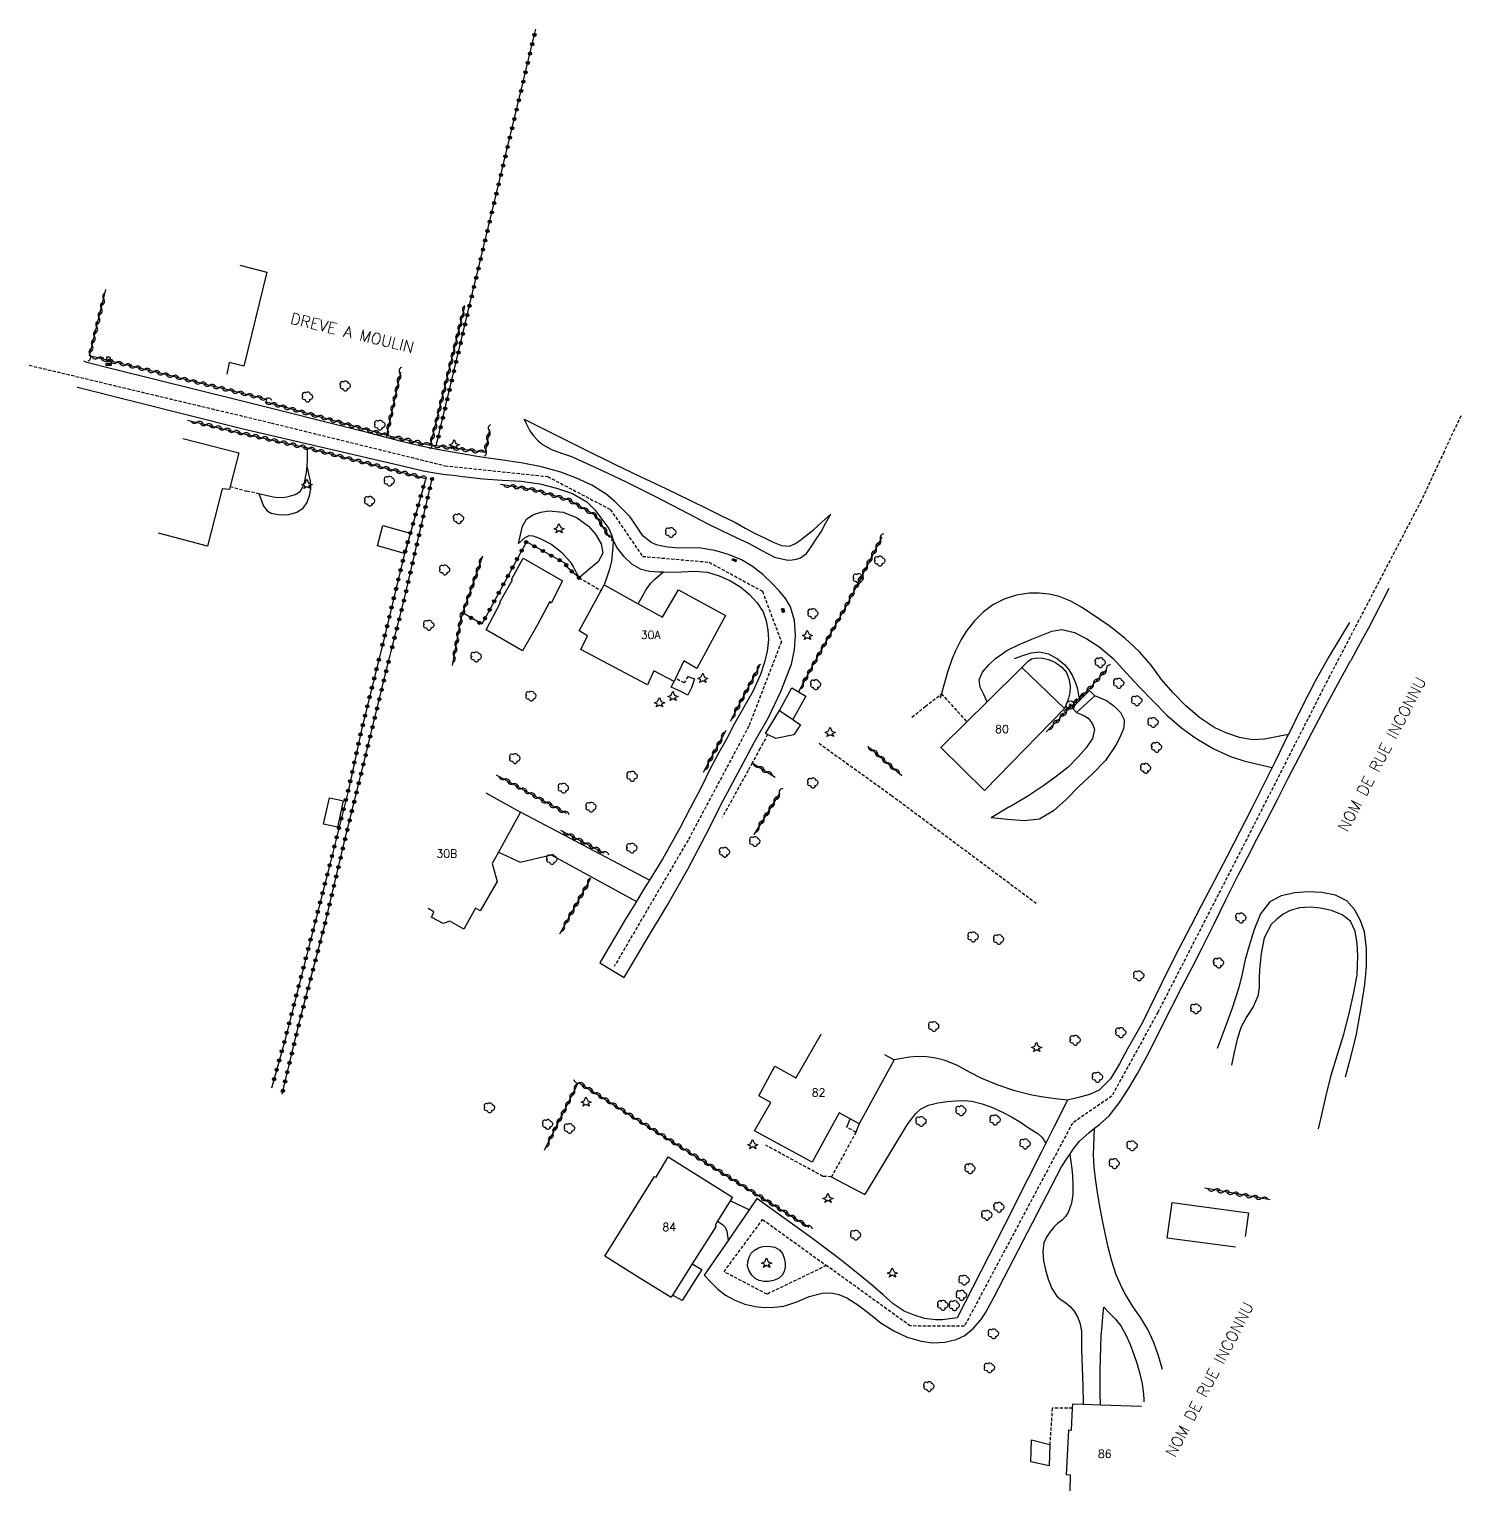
# Model space of a CAD drawing. Header units: millimetres. Extents: x 81006 to 82001, y 143028 to 144000.
# Drawn here: x 81493.3 to 81717, y 143201.7 to 143429.9 of the extents above; entities that cross this region are included whole.
import ezdxf
from ezdxf.enums import TextEntityAlignment as Align

# ---------------------------------------------------------------- set-up
doc = ezdxf.new("R2010")
doc.units = ezdxf.units.MM
doc.linetypes.add('DASHED', pattern=[0.75, 0.5, -0.25])
doc.layers.get('0').update_dxf_attribs({"linetype": 'CONTINUOUS'})
for name, color, linetype in [('W0001', 6, 'DASHED'), ('W0008', 7, 'CONTINUOUS'), ('W0015', 2, 'CONTINUOUS'), ('W0017', 7, 'CONTINUOUS'), ('W0101', 7, 'CONTINUOUS'), ('W0104', 1, 'CONTINUOUS'), ('W0105', 7, 'CONTINUOUS'), ('W0112', 1, 'DASHED'), ('W0211', 2, 'CONTINUOUS'), ('W0214', 2, 'CONTINUOUS'), ('W0300', 7, 'CONTINUOUS'), ('W0303', 7, 'CONTINUOUS'), ('W0310', 3, 'CONTINUOUS'), ('W0323', 7, 'CONTINUOUS'), ('W0401', 7, 'CONTINUOUS'), ('W0438', 7, 'CONTINUOUS'), ('W0473', 7, 'CONTINUOUS'), ('W0515', 5, 'CONTINUOUS'), ('W0989', 7, 'CONTINUOUS'), ('W0991', 7, 'CONTINUOUS')]:
    doc.layers.add(name, color=color, linetype=linetype)
doc.styles.get("Standard").update_dxf_attribs({"font": 'romans.shx', "width": 0.85})

# ---------------------------------------------------------------- blocks, each defined once
blk = doc.blocks.new('T300')
for p, q in [((-0.8, 0.51), (-0.86, 0.34)), ((-0.86, 0.34), (-0.86, 0.17)), ((-0.86, 0.17), (-0.74, 0.06)), ((-0.69, 0.63), (-0.8, 0.51)), ((-0.8, -0.06), (-0.74, 0.06)), ((-0.74, 0.06), (-0.69, 0.11)), ((-0.57, 0.69), (-0.69, 0.63)), ((-0.46, 0.69), (-0.57, 0.69)), ((-0.29, 0.63), (-0.46, 0.69)), ((-0.29, 0.63), (-0.17, 0.74)), ((-0.23, 0.57), (-0.29, 0.63)), ((-0.17, 0.74), (-0.06, 0.8)), ((-0.06, 0.8), (0.06, 0.8)), ((0.06, 0.8), (0.23, 0.74)), ((0.23, 0.74), (0.34, 0.63)), ((0.34, 0.63), (0.4, 0.51)), ((0.46, 0.46), (0.34, 0.46)), ((0.4, 0.51), (0.4, 0.46)), ((0.57, 0.4), (0.46, 0.46)), ((0.57, 0.4), (0.69, 0.29)), ((0.69, 0.29), (0.74, 0.17)), ((0.74, 0.06), (0.69, -0.17)), ((0.74, 0.17), (0.74, 0.06)), ((-0.8, -0.17), (-0.8, -0.06)), ((-0.8, -0.23), (-0.8, -0.17)), ((-0.74, -0.34), (-0.8, -0.23)), ((-0.69, -0.4), (-0.74, -0.34)), ((-0.51, -0.46), (-0.69, -0.4)), ((-0.4, -0.46), (-0.51, -0.46)), ((-0.4, -0.46), (-0.34, -0.46)), ((-0.34, -0.46), (-0.34, -0.4)), ((-0.34, -0.51), (-0.34, -0.46)), ((-0.29, -0.63), (-0.34, -0.51)), ((-0.17, -0.74), (-0.29, -0.63)), ((-0.06, -0.8), (-0.17, -0.74)), ((0.06, -0.8), (-0.06, -0.8)), ((0.17, -0.74), (0.06, -0.8)), ((0.23, -0.69), (0.17, -0.74)), ((0.29, -0.46), (0.23, -0.46)), ((0.29, -0.63), (0.23, -0.69)), ((0.46, -0.4), (0.29, -0.46)), ((0.34, -0.51), (0.29, -0.63)), ((0.34, -0.51), (0.34, -0.46)), ((0.57, -0.34), (0.46, -0.4)), ((0.63, -0.29), (0.57, -0.34)), ((0.69, -0.17), (0.63, -0.29))]:
    blk.add_line(p, q)
blk = doc.blocks.new('T303')
for p, q in [((-0.77, 0), (-0.28, 0.21)), ((-0.28, -0.21), (-0.77, 0)), ((-0.28, 0.21), (0, 0.83)), ((0, 0.83), (0.28, 0.21)), ((0.28, 0.21), (0.83, 0)), ((0.83, 0), (0.28, -0.21)), ((-0.49, -0.63), (-0.28, -0.21)), ((0, -0.35), (-0.49, -0.63)), ((0.56, -0.63), (0, -0.35)), ((0.28, -0.21), (0.56, -0.63))]:
    blk.add_line(p, q)
blk = doc.blocks.new('T438')
for p, q in [((-0.4, 0.2), (0.4, 0.2)), ((-0.4, -0.2), (-0.4, 0.2)), ((0.15, 1.1), (-0.3, 1.1)), ((-0.3, 1.1), (-0.3, 0.5)), ((-0.3, 0.5), (0.15, 0.5)), ((0.3, 0.65), (0.3, 0.95)), ((0.4, 0.2), (0.4, -0.2))]:
    blk.add_line(p, q)
at = {"flags": 128}
for points in [[(-0.4, -0.2), (0.4, 0.2)], [(0.4, -0.2), (-0.4, -0.2)]]:
    blk.add_lwpolyline(points, dxfattribs=at)
for centre, major_axis, start_param, end_param in [((0.15, 0.95), (0.106, -0.106), 0.785398, 2.356194), ((0.15, 0.65), (0.106, 0.106), 3.926991, 5.497787)]:
    blk.add_ellipse(centre, major_axis=major_axis, ratio=1, start_param=start_param, end_param=end_param)
blk = doc.blocks.new('T401')
for p, q in [((-0.3, 0.3), (0, 0.3)), ((-0.3, -0.25), (-0.3, 0.3)), ((-0.3, 0.15), (0, 0.15)), ((-0.3, 0), (0, 0)), ((0, 0.3), (0, -0.25)), ((-0.3, -0.15), (0, -0.15)), ((-0.3, -0.25), (-0.3, -0.3)), ((-0.3, -0.3), (0, -0.3)), ((0, -0.3), (0, -0.25))]:
    blk.add_line(p, q)
blk = doc.blocks.new('t310o')
at = {"color": 0, "linetype": 'Continuous'}
for centre, start, end in [((-0.5, 0.38), 216.8699, 323.1304), ((0.5, -0.37), 36.8699, 143.1303)]:
    blk.add_arc(centre, 0.625, start, end, dxfattribs=at)
blk = doc.blocks.new('t323o')
at = {"color": 0, "linetype": 'Continuous'}
for radius in [0.25, 0.15]:
    blk.add_circle((0, 0), radius, dxfattribs=at)
blk = doc.blocks.new('T473')
for p, q in [((-0.166667, 0.166667), (0.166667, -0.166667)), ((-0.166667, -0.166667), (0.166667, 0.166667)), ((0.500001, 0.500001), (1.000002, 1.000002)), ((-1.000002, -1.000002), (-0.500001, -0.500001))]:
    blk.add_line(p, q)
blk.add_ellipse((0, 0), major_axis=(0.471405, 0.471405), ratio=1, start_param=5.4977871438, end_param=11.780972451)

msp = doc.modelspace()

# ---------------------------------------------------------------- linework, layer by layer
at = {"layer": 'W0001'}
for points in [[(81493.33, 143377.47), (81531.13, 143368.46), (81558.28, 143361.78), (81574.32, 143360.08), (81584.11, 143354.95), (81589.15, 143347.62), (81599.55, 143346.71), (81607.89, 143342.17), (81610.84, 143334.27), (81605.76, 143321.09), (81596.26, 143303.29), (81584.7, 143283.54)], [(81716.99, 143369.55), (81714.38, 143363.95), (81710.8, 143356.3), (81696.5, 143328.91), (81683.55, 143303.46), (81669.67, 143276.42), (81662.46, 143263.31), (81656.33, 143259.11), (81639.45, 143227.4), (81630.98, 143227.42), (81617.89, 143236.86)]]:
    msp.add_lwpolyline(points, dxfattribs=at)
msp.add_lwpolyline([(81617.89, 143236.86), (81608.6, 143232.39), (81601.89, 143235.89), (81607.92, 143244.05)], close=True, dxfattribs=at)
at = {"layer": 'W0008'}
for points in [[(81546.35, 143366.9), (81526.21, 143371.95), (81506.43, 143376.86), (81502.32, 143377.92), (81501.88, 143378.12)], [(81500.84, 143374.06), (81500.85, 143374.05), (81500.88, 143374.05), (81526.74, 143367.54), (81551.85, 143361.68)], [(81587.18, 143353.82), (81585.97, 143355.03), (81584.75, 143356.25), (81583.45, 143357.35), (81581.25, 143358.72), (81578.86, 143359.82), (81576.41, 143360.75), (81573.35, 143361.61), (81570.19, 143362.21), (81569.06, 143362.38), (81567.04, 143362.68), (81565.02, 143362.97), (81563.01, 143363.29), (81560.03, 143363.79), (81557.05, 143364.33), (81554.1, 143364.94), (81551.51, 143365.56), (81548.93, 143366.23), (81546.35, 143366.9)], [(81551.85, 143361.68), (81553.36, 143361.34), (81554.88, 143361), (81556.4, 143360.7), (81557.95, 143360.47), (81559.51, 143360.28), (81561.06, 143360.09)], [(81561.06, 143360.09), (81561.52, 143360.03), (81564.23, 143359.73), (81567.22, 143359.53), (81570.21, 143359.37), (81573.13, 143358.92), (81575.7, 143358.28), (81578.22, 143357.42), (81580.44, 143356.14), (81581.7, 143354.89), (81582.8, 143353.44), (81583.91, 143351.99)], [(81582.47, 143284.16), (81586.27, 143281.85), (81589.62, 143287.46), (81592.98, 143293.07), (81596.22, 143298.75), (81599.01, 143304.03), (81601.69, 143309.36), (81604.44, 143314.53), (81606.62, 143318.57), (81608.84, 143322.46), (81610.75, 143326.49), (81611.62, 143328.63), (81612.41, 143330.8), (81612.88, 143333.01), (81613.03, 143335.3), (81612.87, 143337.62), (81612.25, 143339.75), (81611.48, 143341.04), (81610.49, 143342.24), (81609.42, 143343.37), (81607.95, 143344.76), (81606.34, 143346.03), (81604.63, 143347.07), (81602.6, 143347.92), (81600.45, 143348.52), (81598.26, 143348.9), (81596.55, 143348.97), (81594.83, 143348.92), (81593.12, 143349.04), (81592.22, 143349.21), (81591.32, 143349.43), (81590.5, 143349.76), (81589.22, 143350.85), (81588.2, 143352.33), (81587.18, 143353.82)], [(81583.91, 143351.99), (81584.29, 143350.96), (81584.57, 143350.15), (81584.66, 143349.92), (81585.14, 143348.96), (81586.17, 143347.63), (81587.45, 143346.47), (81588.88, 143345.64), (81590.24, 143345.31), (81591.71, 143345.22), (81592.41, 143345.2), (81593.18, 143345.17), (81595.24, 143345.2), (81597.31, 143345.31), (81599.31, 143345.14), (81601.13, 143344.59), (81602.89, 143343.8), (81604.5, 143342.8), (81605.85, 143341.68), (81607.07, 143340.38), (81607.99, 143338.93), (81608.47, 143337.56), (81608.74, 143336.08), (81608.83, 143334.61), (81608.65, 143332.77), (81608.18, 143330.94), (81607.59, 143329.15), (81606.4, 143326.5), (81604.92, 143323.96), (81603.45, 143321.42), (81602.28, 143319.08), (81601.04, 143316.87), (81599.79, 143314.52), (81598.24, 143311.42), (81596.62, 143308.29), (81594.98, 143305.17), (81592.25, 143300.35), (81590.23, 143297.04), (81589.33, 143295.57), (81588.2, 143293.72), (81586.41, 143290.78), (81585.1, 143288.58), (81583.78, 143286.37), (81582.47, 143284.16)], [(81654.61, 143252.29), (81655.52, 143253.65), (81655.9, 143254.22), (81656.43, 143255.01), (81657.43, 143256.29), (81658.92, 143257.65), (81659.76, 143258.29), (81660.55, 143258.89), (81662.06, 143260.23), (81663.69, 143262.31), (81665.12, 143264.56), (81666.48, 143266.86), (81668.37, 143270.27), (81670.1, 143273.77), (81671.84, 143277.27), (81673.42, 143280.33), (81675.01, 143283.4), (81676.58, 143286.46), (81678.46, 143290.21), (81680.31, 143293.96), (81682.18, 143297.7), (81683.66, 143300.57), (81685.15, 143303.44), (81686.64, 143306.3), (81688.34, 143309.63), (81690.04, 143312.96), (81691.76, 143316.28), (81693.78, 143320.15), (81695.82, 143324), (81697.88, 143327.85), (81699.79, 143331.31), (81699.85, 143331.43), (81701.71, 143334.77), (81702.67, 143336.57), (81703.57, 143338.26), (81705.82, 143342.67), (81705.82, 143342.67)], [(81699.6, 143337.28), (81699.6, 143337.28), (81696.42, 143332.04), (81694.26, 143328.13), (81692.12, 143323.98), (81690.07, 143319.82), (81690.05, 143319.79), (81687.97, 143315.6), (81687.5, 143314.66), (81686.15, 143311.95), (81684.33, 143308.29), (81682.49, 143304.64), (81680.5, 143300.81), (81678.49, 143296.99), (81676.49, 143293.16), (81674.75, 143289.8), (81673.02, 143286.42), (81671.29, 143283.05), (81669.24, 143278.89), (81667.2, 143274.73), (81664.94, 143270.7), (81663.65, 143268.34), (81662.28, 143266.02), (81660.52, 143264.25), (81658.98, 143263.56), (81657.25, 143263.13), (81655.53, 143262.69)], [(81655.53, 143262.69), (81653.47, 143258.59), (81652.16, 143255.99), (81651.41, 143254.5), (81649.35, 143250.4), (81645.68, 143243.17), (81642, 143235.95), (81638.33, 143228.72)], [(81598.76, 143235.35), (81599.84, 143234.26), (81600.92, 143233.17), (81602.1, 143232.24), (81603.56, 143231.44), (81605.13, 143230.83), (81606.74, 143230.44), (81608.22, 143230.31), (81609.73, 143230.36), (81611.22, 143230.53), (81613.25, 143231.2), (81615.2, 143232), (81617.24, 143232.57), (81618.57, 143232.6), (81619.81, 143232.35), (81621.07, 143231.81), (81622.93, 143230.61), (81624.76, 143229.23), (81626.46, 143227.87), (81628.4, 143226.64), (81630.51, 143225.65), (81632.69, 143225.03), (81634.5, 143224.77), (81636.37, 143224.88), (81638.16, 143225.29), (81639.53, 143225.95), (81640.84, 143227.08), (81641.99, 143228.36), (81642.76, 143229.5), (81643.43, 143230.73), (81644.1, 143231.96), (81654.61, 143252.29)], [(81607.03, 143247.31), (81605.82, 143245.55), (81602.53, 143240.79), (81598.76, 143235.35)], [(81638.33, 143228.72), (81637.18, 143228.56), (81636.04, 143228.4), (81634.9, 143228.36), (81633.23, 143228.6), (81631.59, 143229.09), (81630.04, 143229.76), (81628.32, 143230.89), (81626.74, 143232.29), (81625.16, 143233.69), (81623.35, 143235.15), (81621.55, 143236.62), (81619.73, 143238.07), (81615.54, 143241.21), (81611.29, 143244.26), (81607.03, 143247.31)]]:
    msp.add_lwpolyline(points, dxfattribs=at)
at = {"layer": 'W0015'}
msp.add_lwpolyline([(81608.82, 143234.35), (81608.1, 143234.37), (81607.37, 143234.53), (81606.75, 143234.83), (81606.21, 143235.36), (81605.79, 143236.05), (81605.57, 143236.77), (81605.6, 143237.46), (81605.8, 143238.19), (81606.15, 143238.8), (81606.65, 143239.26), (81607.27, 143239.61), (81607.93, 143239.83), (81608.85, 143239.89), (81609.8, 143239.72), (81610.56, 143239.31), (81611, 143238.74), (81611.3, 143238.01), (81611.44, 143237.27), (81611.42, 143236.6), (81611.27, 143235.92), (81610.99, 143235.35), (81610.4, 143234.85), (81609.62, 143234.51)], close=True, dxfattribs=at)
at = {"layer": 'W0017'}
for points in [[(81529.22, 143357.42), (81530.5, 143357.14), (81531.78, 143356.86), (81533.04, 143356.83), (81533.97, 143357), (81534.9, 143357.29), (81535.64, 143357.77), (81536.09, 143358.48), (81536.38, 143359.36), (81536.57, 143360.27), (81536.66, 143360.74), (81536.72, 143361.23), (81536.77, 143361.71), (81536.81, 143362.65), (81536.8, 143363.6), (81536.79, 143364.55)], [(81584.57, 143350.15), (81584.5, 143349.06), (81584.42, 143347.96), (81584.28, 143346.88), (81583.98, 143345.62), (81583.58, 143344.39), (81583.18, 143343.15)], [(81588.49, 143340.22), (81589.11, 143341.32), (81589.72, 143342.42), (81590.45, 143343.43), (81591.07, 143344.05), (81591.74, 143344.62), (81592.41, 143345.2)], [(81675.06, 143323.4), (81674.06, 143324.28), (81672.04, 143326.3), (81670.26, 143328.4), (81668.6, 143330.62), (81666.81, 143332.71), (81664.52, 143334.83), (81662.05, 143336.78), (81659.47, 143338.54), (81657.79, 143339.62), (81656.05, 143340.62), (81654.24, 143341.35), (81652.7, 143341.7), (81651.11, 143341.89), (81649.55, 143341.88), (81647.59, 143341.56), (81645.67, 143340.93), (81643.9, 143340.04), (81642.39, 143338.92), (81641.03, 143337.54), (81639.83, 143336.05), (81638.93, 143334.62), (81638.16, 143333.09), (81638.07, 143332.89), (81637.48, 143331.53), (81636.78, 143329.55), (81636.22, 143327.51), (81635.85, 143326.15), (81635.66, 143325.48)], [(81642.99, 143324.92), (81642.46, 143326.07), (81641.93, 143327.21), (81641.75, 143328.31), (81642.26, 143329.54), (81643.26, 143330.7), (81644.37, 143331.74), (81644.61, 143331.9), (81646.07, 143332.94), (81648.01, 143333.87), (81650, 143334.67), (81651.53, 143335.33), (81653.1, 143335.92), (81654.65, 143336.17), (81656.63, 143335.73), (81658.58, 143334.72), (81660.42, 143333.55), (81662.69, 143331.65), (81664.73, 143329.41), (81666.78, 143327.17), (81668.91, 143324.98), (81671.05, 143322.8), (81673.34, 143320.82), (81675.08, 143319.6)], [(81690.07, 143319.82), (81688.19, 143319.45), (81686.32, 143319.08), (81684.46, 143318.97), (81682.44, 143319.32), (81680.44, 143319.99), (81678.55, 143320.86), (81676.21, 143322.39), (81675.06, 143323.4)], [(81675.08, 143319.6), (81675.08, 143319.6), (81675.76, 143319.12), (81678.32, 143317.62), (81680.56, 143316.58), (81680.99, 143316.38), (81683.12, 143315.7), (81685.31, 143315.18), (81687.5, 143314.66)], [(81590.23, 143297.04), (81570.07, 143307.66)], [(81566.66, 143301.44), (81570.06, 143299.84), (81574.88, 143301.03), (81588.2, 143293.72)], [(81655.53, 143262.69), (81653.66, 143262.92), (81651.8, 143263.15), (81649.96, 143263.47), (81647.3, 143264.17), (81644.7, 143265.05), (81642.14, 143266.07), (81640.24, 143267.04), (81638.36, 143268.09), (81636.41, 143268.89), (81634.98, 143269.23), (81633.51, 143269.44), (81632.04, 143269.51), (81630.85, 143269.4), (81629.66, 143269.19), (81628.48, 143268.98)], [(81630.49, 143258.85), (81631.15, 143259.7), (81631.81, 143260.56), (81632.57, 143261.27), (81633.84, 143261.9), (81635.29, 143262.26), (81636.75, 143262.48), (81638.03, 143262.61), (81639.33, 143262.63), (81640.6, 143262.53), (81642.24, 143262.14), (81643.83, 143261.54), (81645.38, 143260.83), (81646.81, 143260.08), (81648.2, 143259.23), (81649.55, 143258.33), (81650.24, 143257.9), (81650.93, 143257.46), (81651.52, 143256.93), (81651.74, 143256.63), (81651.95, 143256.31), (81652.16, 143255.99)], [(81624.17, 143248.3), (81630.49, 143258.85)], [(81670.38, 143220.64), (81669.79, 143222.76), (81669.02, 143224.84), (81668.1, 143226.86), (81667.01, 143228.71), (81665.77, 143230.49), (81664.63, 143232.33), (81664.11, 143233.34), (81663.62, 143234.37), (81663.17, 143235.41), (81662.45, 143237.54), (81661.91, 143239.72), (81661.42, 143241.92), (81660.94, 143244.14), (81660.53, 143246.37), (81660.19, 143248.62), (81659.94, 143250.45), (81659.74, 143252.3), (81659.63, 143254.14), (81659.64, 143255.52), (81659.7, 143256.91), (81659.76, 143258.29)], [(81655.9, 143254.22), (81656.06, 143253.1), (81656.21, 143251.98), (81656.32, 143250.86), (81656.4, 143249.42), (81656.39, 143247.97), (81656.15, 143246.58), (81655.92, 143245.87), (81655.63, 143245.17), (81655.26, 143244.53), (81654.69, 143243.93), (81654.01, 143243.41), (81653.4, 143242.84), (81652.79, 143242.09), (81652.25, 143241.27), (81651.87, 143240.42), (81651.68, 143239.05), (81651.82, 143237.59), (81652.13, 143236.17), (81652.52, 143234.72), (81653.08, 143233.3), (81653.89, 143232.08), (81654.55, 143231.53), (81655.29, 143231.05), (81655.95, 143230.49), (81656.58, 143229.71), (81657.1, 143228.83), (81657.5, 143227.92), (81657.75, 143226.59), (81657.75, 143225.18), (81657.74, 143223.77), (81657.85, 143220.91), (81657.92, 143218.05), (81657.98, 143215.19)], [(81618.64, 143250.74), (81623.91, 143247.93), (81624.17, 143248.3)], [(81605.82, 143245.55), (81602.87, 143246.99)], [(81600.88, 143243.79), (81601.29, 143243.51), (81601.7, 143243.22), (81602.04, 143242.88), (81602.3, 143242.25), (81602.42, 143241.52), (81602.53, 143240.79)], [(81660.68, 143215.1), (81660.66, 143216.92), (81660.65, 143218.75), (81660.65, 143220.57), (81660.69, 143222.36), (81660.74, 143224.14), (81660.83, 143225.92), (81660.94, 143227.41), (81661.07, 143228.89), (81661.2, 143230.38), (81662.12, 143229.42), (81663.04, 143228.47), (81663.41, 143228.01), (81663.66, 143227.69), (81663.86, 143227.45), (81664.68, 143226.04), (81665.34, 143224.53), (81665.92, 143222.99), (81666.43, 143221.48), (81666.87, 143219.94), (81667.2, 143218.38), (81667.36, 143217.22), (81667.46, 143216.05), (81667.5, 143215.57)]]:
    msp.add_lwpolyline(points, dxfattribs=at)
at = {"layer": 'W0101'}
for points in [[(81526.22, 143393.12), (81530.45, 143391.98), (81526.86, 143377.33), (81524.57, 143377.89), (81524.2, 143376.06)], [(81517.33, 143366.04), (81526.07, 143363.81), (81524.73, 143358.55), (81524.6, 143358.08), (81523.48, 143358.19), (81521.17, 143349.19)], [(81521.17, 143349.19), (81513.53, 143351.25)], [(81564.69, 143310.7), (81570.07, 143307.66), (81566.66, 143301.44), (81565.65, 143299.64), (81566.45, 143296.86), (81563.76, 143292.26), (81563.06, 143292.65), (81561.24, 143289.39)], [(81561.24, 143289.39), (81559.04, 143290.63), (81558.01, 143290.26), (81556.22, 143291.22), (81556.17, 143291.24), (81556.57, 143292.11), (81555.64, 143292.63)], [(81615.66, 143253.03), (81606.65, 143257.92), (81609.21, 143262.35), (81607.34, 143263.35), (81609.83, 143267.98), (81613.11, 143266.17), (81613.13, 143266.12), (81617.06, 143273.01)], [(81626.96, 143269.81), (81628.48, 143268.98), (81622.98, 143258.98), (81621.59, 143259.76), (81619.85, 143260.72), (81615.66, 143253.03)], [(81655.94, 143201.69), (81656.02, 143204.12), (81655.41, 143204.17), (81655.75, 143211.18), (81656.17, 143211.13), (81656.33, 143214.58), (81656.36, 143215.24), (81657.98, 143215.19), (81660.68, 143215.1), (81667.12, 143214.89)]]:
    msp.add_lwpolyline(points, dxfattribs=at)
for points in [[(81589.93, 143327.55), (81579.51, 143333.09), (81580.58, 143335.22), (81579.25, 143336.01), (81582.7, 143342.27), (81583.18, 143343.15), (81588.49, 143340.22), (81592.29, 143338.13), (81594.76, 143342.37), (81602.12, 143338.36), (81597.62, 143330.11), (81595.62, 143331.31), (81594.31, 143328.55), (81594.07, 143328.05), (81590.93, 143329.72)], [(81642.56, 143311.04), (81635.75, 143317.76), (81639.82, 143321.79), (81642.99, 143324.92), (81648.39, 143330.26), (81655.08, 143323.85)], [(81593.65, 143231.89), (81588.49, 143235.07), (81583.25, 143238.3), (81591.02, 143250.75), (81591.26, 143250.64), (81593.15, 143253.86), (81603.22, 143247.56), (81602.87, 143246.99), (81600.88, 143243.79), (81600.48, 143243.14), (81600.65, 143243.02), (81596.93, 143237.11), (81593.86, 143232.23)]]:
    msp.add_lwpolyline(points, close=True, dxfattribs=at)
at = {"layer": 'W0104'}
for points in [[(81552.03, 143348.02), (81551.98, 143348.04), (81547.74, 143349.25), (81548.56, 143352.43), (81552.87, 143351.26), (81552.75, 143350.79), (81552.03, 143348.02)], [(81570.41, 143332.84), (81564.71, 143336.12), (81566.98, 143340.39), (81566.88, 143340.45), (81568.82, 143343.97), (81568.68, 143344.02), (81570.48, 143347.35), (81576.67, 143343.81), (81574.87, 143340.33), (81574.65, 143340.55), (81572.78, 143337.04)], [(81610, 143319.16), (81608.7, 143319.8), (81608.36, 143319.96), (81610.55, 143323.52), (81612.64, 143322.12), (81613.84, 143321.31), (81613.49, 143320.77), (81612.81, 143319.73)], [(81541.52, 143305.3), (81539.33, 143305.79), (81540.19, 143309.7), (81540.24, 143309.91), (81541.76, 143309.58), (81542.4, 143309.44)]]:
    msp.add_lwpolyline(points, close=True, dxfattribs=at)
for points in [[(81610.55, 143323.52), (81612.47, 143327.1), (81613.35, 143326.58), (81613.52, 143326.48), (81614.65, 143325.81), (81612.64, 143322.12)], [(81596.93, 143237.11), (81598.43, 143236.22), (81595.37, 143231.39), (81593.86, 143232.23)]]:
    msp.add_lwpolyline(points, dxfattribs=at)
at = {"layer": 'W0105'}
for points in [[(81596.22, 143328.86), (81597.27, 143328.48), (81596.81, 143327.08), (81596.23, 143325.96), (81595.01, 143326.55), (81593.63, 143327.21), (81594.07, 143328.05)], [(81621.06, 143258.47), (81621.59, 143259.76)], [(81622.98, 143258.98), (81622.49, 143257.67)]]:
    msp.add_lwpolyline(points, dxfattribs=at)
for points in [[(81656.95, 143323.23), (81656.3, 143323.97), (81658.97, 143326.65), (81659.79, 143325.87), (81659.83, 143325.84)], [(81652.71, 143205.6), (81649.84, 143206.2), (81649.91, 143209.63), (81652.78, 143208.93)]]:
    msp.add_lwpolyline(points, close=True, dxfattribs=at)
at = {"layer": 'W0112'}
for points in [[(81524.73, 143358.55), (81527.31, 143357.81), (81527.32, 143357.84), (81529.22, 143357.42)], [(81579.24, 143344.26), (81582.7, 143342.27)], [(81596.22, 143328.86), (81595.67, 143327.86), (81594.31, 143328.55)], [(81631.25, 143322.49), (81633.33, 143324.15), (81635.85, 143326.15), (81636.36, 143325.59), (81639.82, 143321.79)], [(81608.7, 143319.8), (81607.5, 143317.6), (81606.29, 143315.37), (81605.65, 143314.18), (81601.62, 143306.87)], [(81616.73, 143318.43), (81628.02, 143310.31), (81650.73, 143293.4)], [(81622.49, 143257.67), (81618.68, 143250.74), (81618.64, 143250.74), (81617.34, 143250.78), (81608.4, 143255.67)], [(81622.49, 143257.67), (81621.06, 143258.47)], [(81656.33, 143214.58), (81653.16, 143214.57), (81652.78, 143208.93)]]:
    msp.add_lwpolyline(points, dxfattribs=at)
at = {"layer": 'W0211'}
for points in [[(81570.66, 143369.07), (81570.94, 143368.45), (81571.22, 143367.83), (81571.54, 143367.24), (81572.13, 143366.45), (81572.81, 143365.72), (81573.55, 143365.07), (81574.94, 143364.3), (81576.49, 143363.75), (81578.04, 143363.2), (81580.9, 143361.92), (81583.74, 143360.61), (81586.57, 143359.26), (81590.89, 143357.11), (81595.17, 143354.88), (81599.45, 143352.66)], [(81529.22, 143357.42), (81529.58, 143356.44), (81529.94, 143355.46), (81530.5, 143354.72), (81531.14, 143354.39), (81531.91, 143354.19), (81532.67, 143354.11), (81533.91, 143354.17), (81535.15, 143354.51), (81536.14, 143355.12), (81536.73, 143355.98), (81537.12, 143357.07), (81537.32, 143358.17), (81537.28, 143359.34), (81537.02, 143360.52), (81536.77, 143361.71)], [(81599.45, 143352.66), (81601.57, 143351.63), (81603.68, 143350.6), (81605.81, 143349.61), (81607.79, 143348.52), (81609.78, 143347.47), (81611.84, 143347.04), (81612.52, 143347.08), (81613.2, 143347.17), (81613.83, 143347.37), (81614.75, 143348.08), (81615.5, 143349.1), (81616.19, 143350.16), (81617.04, 143351.47), (81617.81, 143352.83), (81618.57, 143354.2)], [(81569.76, 143349.63), (81570.3, 143350.11), (81570.84, 143350.59), (81571.42, 143350.86), (81572.02, 143350.83), (81572.65, 143350.61), (81573.26, 143350.36), (81574.99, 143349.46), (81576.55, 143348.21), (81577.84, 143346.74), (81578.35, 143345.95), (81578.8, 143345.11), (81579.24, 143344.26)], [(81648.39, 143330.26), (81648.89, 143330.75), (81649.38, 143331.24), (81649.93, 143331.6), (81650.77, 143331.76), (81651.7, 143331.7), (81652.58, 143331.49), (81653.65, 143331.03), (81654.64, 143330.33), (81655.37, 143329.48), (81655.77, 143328.5), (81655.94, 143327.38), (81655.91, 143326.28), (81655.72, 143325.46), (81655.4, 143324.66), (81655.08, 143323.85)], [(81656.95, 143323.23), (81657.58, 143322.97), (81658.21, 143322.71), (81658.76, 143322.35), (81659.19, 143321.83), (81659.54, 143321.21), (81659.75, 143320.59), (81659.48, 143319.15), (81658.44, 143317.71), (81657.29, 143316.37), (81655.65, 143314.69), (81653.77, 143313.23), (81651.83, 143311.84), (81649.17, 143310.06), (81646.54, 143308.51), (81646.4, 143308.43), (81643.63, 143306.79)], [(81698.99, 143266.34), (81699.71, 143269.03), (81700.67, 143272.74), (81701.4, 143276.82), (81702.01, 143280.75), (81702.28, 143283.54), (81702.25, 143286.4), (81701.95, 143288.99), (81701.31, 143290.76), (81700.4, 143292.46), (81699.21, 143293.8), (81697.43, 143294.7), (81695.31, 143295.14), (81693.2, 143295.24), (81691.07, 143295.08), (81688.94, 143294.58), (81688.85, 143294.54), (81687.15, 143293.68), (81685.68, 143291.81), (81684.71, 143289.34), (81683.91, 143286.81), (81683.31, 143284.65), (81682.84, 143282.44), (81682.32, 143280.26), (81681.29, 143277.07), (81680.11, 143273.92), (81679.2, 143271.46), (81678.94, 143270.77)]]:
    msp.add_lwpolyline(points, dxfattribs=at)
at = {"layer": 'W0214'}
for points in [[(81570.66, 143369.07), (81575.36, 143366.71), (81580.05, 143364.36), (81584.77, 143362.04), (81588.76, 143360.11), (81592.77, 143358.21), (81596.77, 143356.28), (81599.07, 143355.15), (81601.37, 143354.02), (81603.67, 143352.89)], [(81569.76, 143349.63), (81570.08, 143350.99), (81570.41, 143352.35), (81571.02, 143353.44), (81572.02, 143354.1), (81573.28, 143354.52), (81574.53, 143354.73), (81576.73, 143354.53), (81578.93, 143353.66), (81580.73, 143352.35), (81581.81, 143351.07), (81582.68, 143349.56), (81582.97, 143348.13), (81582.22, 143346.78), (81580.73, 143345.52), (81579.24, 143344.26)], [(81603.67, 143352.89), (81605.2, 143352.03), (81606.73, 143351.18), (81608.3, 143350.44), (81609.58, 143349.84), (81610.88, 143349.31), (81612.13, 143349.22), (81612.94, 143349.56), (81613.72, 143350.1), (81614.48, 143350.67), (81615.89, 143351.78), (81617.23, 143352.99), (81618.57, 143354.2)], [(81647.27, 143331.66), (81648.58, 143332.12), (81649.88, 143332.57), (81651.15, 143332.73), (81652.58, 143332.37), (81653.97, 143331.63), (81655.14, 143330.66), (81655.82, 143329.83), (81656.38, 143328.87), (81656.82, 143327.86), (81657.06, 143327.06), (81657.21, 143326.23), (81657.37, 143325.4)], [(81659.79, 143325.87), (81660.41, 143325.63), (81661.03, 143325.38), (81661.62, 143325.09), (81662.8, 143324.26), (81663.83, 143323.23), (81664.42, 143322.1), (81664.33, 143320.82), (81663.76, 143319.43), (81663.1, 143318.11), (81661.51, 143315.76), (81659.47, 143313.67), (81657.33, 143311.69), (81655.4, 143309.72), (81653.38, 143307.85), (81652.49, 143307.34), (81651.16, 143306.58), (81648.77, 143306.29), (81646.2, 143306.54), (81643.63, 143306.79)], [(81694.75, 143258.2), (81695.23, 143260.2), (81695.97, 143263.4), (81696.76, 143266.58), (81697.71, 143269.8), (81698.71, 143273.01), (81699.56, 143276.24), (81700.24, 143279.22), (81700.8, 143282.23), (81700.91, 143285.23), (81700.8, 143287.17), (81700.51, 143289.1), (81699.77, 143290.66), (81698.47, 143291.65), (81696.77, 143292.31), (81695.02, 143292.69), (81693.44, 143292.83), (81691.82, 143292.73), (81690.32, 143292.33), (81689.24, 143291.75), (81688.23, 143290.98), (81687.37, 143290.11), (81686.3, 143288.05), (81685.82, 143285.59), (81685.53, 143283.1), (81685.47, 143281.69), (81685.47, 143280.27), (81685.3, 143278.91), (81684.57, 143277.29), (81683.56, 143275.75), (81682.68, 143274.16), (81682.06, 143272.21), (81681.64, 143270.36), (81681.61, 143270.2), (81681.16, 143268.18)]]:
    msp.add_lwpolyline(points, dxfattribs=at)
at = {"layer": 'W0310'}
for points in [[(81551.32, 143376.41), (81549.17, 143366.54), (81530.34, 143371.72), (81530.48, 143372.14), (81502.77, 143378.93), (81505.32, 143389.29)], [(81549.17, 143366.54), (81556.05, 143364.98), (81561.37, 143386.65)], [(81518.07, 143368.91), (81525.69, 143367.04), (81536.79, 143364.55), (81555.28, 143359.8)], [(81565.24, 143367.43), (81564.55, 143363.86), (81556.92, 143364.87), (81556.05, 143364.98)], [(81584.04, 143350.55), (81581.93, 143353.91), (81581.94, 143353.91), (81577.61, 143356.45), (81572.12, 143358.02), (81566.97, 143358.83)], [(81626.52, 143350.6), (81621, 143339.94), (81616.51, 143331.97), (81613.52, 143326.48)], [(81559.47, 143330.55), (81560.8, 143337.95), (81561.09, 143338.79), (81564.18, 143347.72)], [(81602.89, 143321.89), (81607.5, 143330.56)], [(81661.66, 143329.97), (81658.93, 143326.94), (81657.37, 143325.4), (81656.44, 143324.49), (81652.24, 143320.23)], [(81598.7, 143313.9), (81602.2, 143320.47)], [(81624.6, 143317.78), (81629.66, 143313.37)], [(81606.29, 143315.37), (81609.86, 143313.14)], [(81566.29, 143313.52), (81577.2, 143307.49)], [(81610.57, 143310.6), (81606.54, 143304.17)], [(81576.32, 143304.87), (81583.11, 143301.33)], [(81580.99, 143297.19), (81576.2, 143288.63)], [(81573.82, 143254.89), (81573.84, 143254.92), (81579.13, 143265.47), (81593.56, 143256.36), (81615.19, 143242.83)], [(81687.2, 143247.14), (81686.09, 143247.33), (81677, 143248.92)]]:
    msp.add_lwpolyline(points, dxfattribs=at)
at = {"layer": 'W0323'}
for points in [[(81563.48, 143392.43), (81570.58, 143421.96), (81570.68, 143422.39), (81570.73, 143422.6), (81572.33, 143429.31), (81572.48, 143429.94)], [(81556.92, 143364.87), (81562.13, 143386.81), (81562.19, 143387.07), (81563.48, 143392.43)], [(81555.28, 143359.8), (81552.75, 143350.79), (81552.02, 143348.22), (81551.98, 143348.04), (81548.84, 143335.07), (81548.77, 143334.78), (81548.17, 143332.34)], [(81549.68, 143331.97), (81551.86, 143340.62), (81553.42, 143347.41), (81556.28, 143359.74)], [(81579.24, 143344.26), (81577.1, 143346.12), (81577.36, 143346.37), (81571, 143349.88), (81564.04, 143337.02), (81561.09, 143338.79)], [(81548.17, 143332.34), (81545.25, 143320.51), (81543.2, 143311.18), (81540.3, 143299.48), (81533.14, 143271.59), (81531.2, 143264.54)], [(81532.84, 143263.65), (81532.84, 143263.65), (81535.57, 143274.96), (81539.61, 143290.51), (81542.75, 143303.75), (81545.86, 143316.43), (81549.28, 143330.39), (81549.68, 143331.97)]]:
    msp.add_lwpolyline(points, dxfattribs=at)
at = {"layer": 'W0515'}
msp.add_lwpolyline([(81681.8, 143239.72), (81671.14, 143241.14), (81671.88, 143246.7), (81683.82, 143245.11), (81683.33, 143241.4)], dxfattribs=at)

# ---------------------------------------------------------------- block references
at = {"layer": 'W0300'}
for p in [(81542.74, 143374.23), (81536.83, 143372.51), (81548.14, 143368.11), (81549.63, 143359.36), (81546.55, 143356.24), (81560.45, 143353.49), (81593.6, 143351.34), (81558.28, 143345.5), (81626.26, 143346.88), (81622.9, 143344.15), (81615.82, 143338.67), (81555.79, 143336.86), (81563.2, 143331.92), (81660.7, 143331.01), (81616.23, 143327.58), (81663.59, 143327.79), (81571.76, 143325.78), (81666.4, 143325.06), (81668.96, 143321.67), (81569.24, 143316.04), (81669.5, 143317.8), (81667.79, 143314.51), (81576.82, 143311.41), (81587.56, 143313.27), (81615.79, 143312.22), (81581.14, 143308.45), (81606.72, 143303.08), (81575.02, 143300.28), (81587.52, 143302.04), (81602.01, 143301.41), (81682.68, 143291.15), (81640.84, 143288.19), (81644.83, 143287.78), (81679.19, 143284.11), (81666.72, 143282.11), (81675.64, 143276.95), (81634.68, 143274.19), (81663.9, 143273.22), (81656.79, 143272.04), (81660.27, 143266.26), (81565.27, 143261.49), (81574.36, 143258.9), (81632.7, 143259.36), (81638.94, 143261.03), (81644.28, 143259.6), (81577.77, 143258.27), (81648.96, 143255.86), (81665.67, 143255.56), (81640.35, 143251.98), (81662.9, 143252.77), (81644.87, 143245.96), (81642.99, 143244.72), (81622.49, 143241.6), (81639.42, 143234.57), (81639.01, 143232.21), (81636.11, 143230.64), (81637.9, 143230.6), (81644.01, 143226.2), (81643.38, 143220.88), (81633.93, 143217.96)]:
    msp.add_blockref('T300', p, dxfattribs=at)
at = {"layer": 'W0303'}
for p in [(81559.72, 143365.06), (81536.7, 143358.84), (81576.1, 143351.93), (81614.89, 143335.25), (81598.55, 143328.55), (81593.89, 143325.72), (81591.79, 143324.74), (81618.46, 143320.1), (81650.71, 143270.92), (81580.32, 143262.37), (81606.35, 143255.73), (81618.1, 143247.35), (81608.52, 143237.21), (81628.18, 143235.69)]:
    msp.add_blockref('T303', p, dxfattribs=at)
at = {"layer": 'W0310'}
for p, rotation in [((81504.61, 143386.38), 76.16172261294854), ((81504.97, 143387.83), 76.16172261294854), ((81504.25, 143384.92), 76.16172261294854), ((81560.8, 143384.35), 76.20786367140184), ((81561.16, 143385.81), 76.20786367140184), ((81503.53, 143382.01), 76.16172261294854), ((81503.89, 143383.47), 76.16172261294854), ((81560.44, 143382.9), 76.20786367140184), ((81503.17, 143380.55), 76.16172261294854), ((81559.73, 143379.98), 76.20786367140184), ((81560.09, 143381.44), 76.20786367140184), ((81502.81, 143379.1), 76.16172261294854), ((81504.06, 143378.61), 166.2234084533858), ((81505.52, 143378.26), 166.2234084533858), ((81506.98, 143377.9), 166.2234084533858), ((81559.37, 143378.53), 76.20786367140184), ((81508.43, 143377.54), 166.2234084533858), ((81509.89, 143377.19), 166.2234084533858), ((81511.35, 143376.83), 166.2234084533858), ((81512.81, 143376.47), 166.2234084533858), ((81514.26, 143376.11), 166.2234084533858), ((81515.72, 143375.76), 166.2234084533858), ((81551.26, 143376.14), 257.6962131883463), ((81558.66, 143375.61), 76.20786367140184), ((81559.01, 143377.07), 76.20786367140184), ((81517.18, 143375.4), 166.2234084533858), ((81518.63, 143375.04), 166.2234084533858), ((81520.09, 143374.68), 166.2234084533858), ((81521.55, 143374.33), 166.2234084533858), ((81523, 143373.97), 166.2234084533858), ((81524.46, 143373.61), 166.2234084533858), ((81525.92, 143373.26), 166.2234084533858), ((81550.62, 143373.21), 257.6962131883463), ((81550.94, 143374.68), 257.6962131883463), ((81557.94, 143372.7), 76.20786367140184), ((81558.3, 143374.16), 76.20786367140184), ((81527.37, 143372.9), 166.2234084533858), ((81528.83, 143372.54), 166.2234084533858), ((81530.29, 143372.18), 166.2234084533858), ((81531.17, 143371.49), 164.6216271279174), ((81532.61, 143371.09), 164.6216271279174), ((81550.3, 143371.75), 257.6962131883463), ((81557.58, 143371.24), 76.20786367140184), ((81534.06, 143370.69), 164.6216271279174), ((81535.5, 143370.3), 164.6216271279174), ((81536.95, 143369.9), 164.6216271279174), ((81538.4, 143369.5), 164.6216271279174), ((81539.84, 143369.1), 164.6216271279174), ((81541.29, 143368.7), 164.6216271279174), ((81549.66, 143368.82), 257.6962131883463), ((81549.98, 143370.28), 257.6962131883463), ((81556.87, 143368.33), 76.20786367140184), ((81557.23, 143369.79), 76.20786367140184), ((81519.53, 143368.55), 346.1377357239308), ((81520.99, 143368.2), 346.1377357239308), ((81522.44, 143367.84), 346.1377357239308), ((81523.9, 143367.48), 346.1377357239308), ((81525.35, 143367.12), 346.1377357239308), ((81526.82, 143366.78), 347.3761139425652), ((81528.28, 143366.45), 347.3761139425652), ((81542.74, 143368.31), 164.6216271279174), ((81544.18, 143367.91), 164.6216271279174), ((81545.63, 143367.51), 164.6216271279174), ((81547.08, 143367.11), 164.6216271279174), ((81548.52, 143366.72), 164.6216271279174), ((81549.34, 143367.35), 257.6962131883463), ((81556.51, 143366.87), 76.20786367140184), ((81565.2, 143367.22), 258.9435870197803), ((81529.74, 143366.13), 347.3761139425652), ((81531.21, 143365.8), 347.3761139425652), ((81532.67, 143365.47), 347.3761139425652), ((81534.13, 143365.14), 347.3761139425652), ((81535.6, 143364.82), 347.3761139425652), ((81537.06, 143364.48), 345.5991539323824), ((81538.51, 143364.11), 345.5991539323824), ((81550.63, 143366.21), 347.2641424742851), ((81552.09, 143365.88), 347.2641424742851), ((81553.56, 143365.55), 347.2641424742851), ((81555.02, 143365.22), 347.2641424742851), ((81556.15, 143365.42), 76.20786367140184), ((81557.53, 143364.79), 172.4767369484543), ((81559.02, 143364.59), 172.4767369484543), ((81560.51, 143364.39), 172.4767369484543), ((81561.99, 143364.2), 172.4767369484543), ((81564.63, 143364.28), 258.9435870197803), ((81564.92, 143365.75), 258.9435870197803), ((81539.97, 143363.73), 345.5991539323824), ((81541.42, 143363.36), 345.5991539323824), ((81542.87, 143362.99), 345.5991539323824), ((81544.32, 143362.61), 345.5991539323824), ((81545.78, 143362.24), 345.5991539323824), ((81547.23, 143361.87), 345.5991539323824), ((81563.48, 143364), 172.4767369484543), ((81548.68, 143361.49), 345.5991539323824), ((81550.14, 143361.12), 345.5991539323824), ((81551.59, 143360.75), 345.5991539323824), ((81553.04, 143360.38), 345.5991539323824), ((81554.49, 143360), 345.5991539323824), ((81568.45, 143358.6), 171.0399425086327), ((81569.93, 143358.37), 171.0399425086327), ((81571.42, 143358.13), 171.0399425086327), ((81572.88, 143357.81), 163.9815227874707), ((81574.32, 143357.39), 163.9815227874707), ((81575.76, 143356.98), 163.9815227874707), ((81577.2, 143356.56), 163.9815227874707), ((81578.54, 143355.9), 149.6918177586161), ((81579.83, 143355.15), 149.6918177586161), ((81581.13, 143354.39), 149.6918177586161), ((81582.22, 143353.45), 122.1124894382868), ((81583.02, 143352.18), 122.1124894382868), ((81583.82, 143350.91), 122.1124894382868), ((81626.34, 143350.24), 242.5833232939042), ((81624.96, 143347.58), 242.5833232939042), ((81625.65, 143348.91), 242.5833232939042), ((81563.74, 143346.44), 70.93844249664622), ((81624.26, 143346.24), 242.5833232939042), ((81562.76, 143343.61), 70.93844249664622), ((81563.25, 143345.02), 70.93844249664622), ((81622.88, 143343.58), 242.5833232939042), ((81623.57, 143344.91), 242.5833232939042), ((81561.78, 143340.77), 70.93844249664622), ((81562.27, 143342.19), 70.93844249664622), ((81621.5, 143340.92), 242.5833232939042), ((81622.19, 143342.25), 242.5833232939042), ((81561.29, 143339.35), 70.93844249664622), ((81620.8, 143339.59), 240.6286059854646), ((81560.53, 143336.46), 79.75933303475824), ((81560.8, 143337.93), 79.75933303475824), ((81619.33, 143336.98), 240.6286059854646), ((81620.06, 143338.29), 240.6286059854646), ((81560.27, 143334.98), 79.75933303475824), ((81617.86, 143334.36), 240.6286059854646), ((81618.59, 143335.67), 240.6286059854646), ((81559.73, 143332.03), 79.75933303475824), ((81560, 143333.51), 79.75933303475824), ((81616.39, 143331.75), 241.4253950099427), ((81617.12, 143333.06), 240.6286059854646), ((81607.11, 143329.83), 61.9917001820419), ((81615.67, 143330.43), 241.4253950099427), ((81661.62, 143329.93), 228.0921806604541), ((81605.7, 143327.19), 61.9917001820419), ((81606.41, 143328.51), 61.9917001820419), ((81614.24, 143327.8), 241.4253950099427), ((81614.95, 143329.11), 241.4253950099427), ((81659.62, 143327.7), 228.0921806604541), ((81660.62, 143328.82), 228.0921806604541), ((81605, 143325.86), 61.9917001820419), ((81657.53, 143325.55), 224.5372008609885), ((81658.59, 143326.61), 224.5372008609885), ((81603.59, 143323.21), 61.9917001820419), ((81604.3, 143324.54), 61.9917001820419), ((81655.4, 143323.43), 225.3252327205297), ((81656.46, 143324.5), 224.5664185948423), ((81653.29, 143321.3), 225.3252327205297), ((81654.35, 143322.37), 225.3252327205297), ((81601.52, 143319.2), 61.92252897061972), ((81600.11, 143316.55), 61.92252897061972), ((81600.82, 143317.87), 61.92252897061972), ((81625.14, 143317.31), 318.8895463754599), ((81626.27, 143316.33), 318.8895463754599), ((81599.41, 143315.23), 61.92252897061972), ((81607.31, 143314.73), 327.9873981533837), ((81608.58, 143313.93), 327.9873981533837), ((81627.4, 143315.34), 318.8895463754599), ((81628.53, 143314.35), 318.8895463754599), ((81567.6, 143312.8), 331.0539254277005), ((81568.91, 143312.07), 331.0539254277005), ((81570.22, 143311.35), 331.0539254277005), ((81571.54, 143310.62), 331.0539254277005), ((81572.85, 143309.89), 331.0539254277005), ((81574.16, 143309.17), 331.0539254277005), ((81609.72, 143309.25), 237.9370017483839), ((81610.52, 143310.52), 237.9370017483839), ((81575.47, 143308.44), 331.0539254277005), ((81576.79, 143307.72), 331.0539254277005), ((81608.13, 143306.71), 237.9370017483839), ((81608.93, 143307.98), 237.9370017483839), ((81607.33, 143305.44), 237.9370017483839), ((81577.65, 143304.17), 332.474026203624), ((81578.98, 143303.48), 332.474026203624), ((81580.31, 143302.79), 332.474026203624), ((81581.64, 143302.09), 332.474026203624), ((81582.98, 143301.4), 332.474026203624), ((81579.86, 143295.18), 240.7882692549278), ((81580.59, 143296.48), 240.7882692549278), ((81579.13, 143293.87), 240.7882692549278), ((81577.66, 143291.25), 240.7882692549278), ((81578.4, 143292.56), 240.7882692549278), ((81576.93, 143289.94), 240.7882692549278), ((81578.53, 143264.28), 63.37415526409782), ((81579.27, 143265.38), 327.7280903044904), ((81580.54, 143264.58), 327.7280903044904), ((81581.81, 143263.78), 327.7280903044904), ((81577.19, 143261.6), 63.37415526409782), ((81577.86, 143262.94), 63.37415526409782), ((81583.07, 143262.98), 327.7280903044904), ((81584.34, 143262.18), 327.7280903044904), ((81585.61, 143261.38), 327.7280903044904), ((81575.84, 143258.92), 63.37415526409782), ((81576.51, 143260.26), 63.37415526409782), ((81586.88, 143260.58), 327.7280903044904), ((81588.15, 143259.78), 327.7280903044904), ((81589.42, 143258.98), 327.7280903044904), ((81575.17, 143257.58), 63.37415526409782), ((81590.68, 143258.18), 327.7280903044904), ((81591.95, 143257.37), 327.7280903044904), ((81593.22, 143256.57), 327.7280903044904), ((81574.5, 143256.23), 63.37415526409782), ((81594.49, 143255.78), 327.9691503102526), ((81595.76, 143254.98), 327.9691503102526), ((81597.03, 143254.19), 327.9691503102526), ((81598.31, 143253.39), 327.9691503102526), ((81599.58, 143252.59), 327.9691503102526), ((81600.85, 143251.8), 327.9691503102526), ((81602.12, 143251), 327.9691503102526), ((81603.39, 143250.21), 327.9691503102526), ((81604.66, 143249.41), 327.9691503102526), ((81605.94, 143248.62), 327.9691503102526), ((81607.21, 143247.82), 327.9691503102526), ((81678.48, 143248.66), 170.0892096893851), ((81679.96, 143248.4), 170.0892096893851), ((81681.43, 143248.14), 170.0892096893851), ((81682.91, 143247.88), 170.0892096893851), ((81608.48, 143247.03), 327.9691503102526), ((81609.75, 143246.23), 327.9691503102526), ((81611.02, 143245.43), 327.9691503102526), ((81684.39, 143247.63), 170.0892096893851), ((81685.87, 143247.37), 170.0892096893851), ((81612.29, 143244.64), 327.9691503102526), ((81613.57, 143243.84), 327.9691503102526), ((81614.84, 143243.05), 327.9691503102526)]:
    msp.add_blockref('t310o', p, dxfattribs=dict(at, rotation=rotation))
at = {"layer": 'W0323'}
for p, rotation in [((81572.27, 143429.06), 76.63058893540025), ((81571.57, 143426.14), 76.63058893540025), ((81571.92, 143427.6), 76.63058893540025), ((81571.23, 143424.68), 76.63058893540025), ((81570.53, 143421.76), 76.48340203967113), ((81570.88, 143423.22), 76.63058893540025), ((81570.18, 143420.3), 76.48340203967113), ((81569.48, 143417.39), 76.48340203967113), ((81569.83, 143418.84), 76.48340203967113), ((81568.78, 143414.47), 76.48340203967113), ((81569.13, 143415.93), 76.48340203967113), ((81568.43, 143413.01), 76.48340203967113), ((81567.73, 143410.09), 76.48340203967113), ((81568.08, 143411.55), 76.48340203967113), ((81567.38, 143408.64), 76.48340203967113), ((81566.68, 143405.72), 76.48340203967113), ((81567.03, 143407.18), 76.48340203967113), ((81566.33, 143404.26), 76.48340203967113), ((81565.62, 143401.34), 76.48340203967113), ((81565.97, 143402.8), 76.48340203967113), ((81565.27, 143399.88), 76.48340203967113), ((81564.57, 143396.97), 76.48340203967113), ((81564.92, 143398.43), 76.48340203967113), ((81563.87, 143394.05), 76.48340203967113), ((81564.22, 143395.51), 76.48340203967113), ((81563.52, 143392.59), 76.48340203967113), ((81562.82, 143389.68), 76.48340203933508), ((81563.17, 143391.13), 76.48340203933508), ((81562.47, 143388.22), 76.48340203933508), ((81561.77, 143385.3), 76.64645502432293), ((81562.12, 143386.76), 76.64645502432293), ((81561.43, 143383.84), 76.64645502432293), ((81560.73, 143380.92), 76.64645502432293), ((81561.08, 143382.38), 76.64645502432293), ((81560.04, 143378), 76.64645502432293), ((81560.39, 143379.46), 76.64645502432293), ((81559.69, 143376.54), 76.64645502432293), ((81559, 143373.62), 76.64645502432293), ((81559.35, 143375.08), 76.64645502432293), ((81558.65, 143372.16), 76.64645502432293), ((81557.96, 143369.25), 76.64645502432293), ((81558.31, 143370.7), 76.64645502432293), ((81557.61, 143367.79), 76.64645502432293), ((81557.27, 143366.33), 76.64645502432293), ((81556.27, 143359.7), 76.97620018563444), ((81554.91, 143358.48), 254.285098283441), ((81555.93, 143358.24), 76.97620018563444), ((81554.1, 143355.59), 254.285098283441), ((81554.5, 143357.04), 254.285098283441), ((81555.25, 143355.32), 76.97620018563444), ((81555.59, 143356.78), 76.97620018563444), ((81553.69, 143354.15), 254.285098283441), ((81554.91, 143353.85), 76.97620018563444), ((81552.88, 143351.26), 254.285098283441), ((81553.29, 143352.7), 254.285098283441), ((81554.24, 143350.93), 76.97620018563444), ((81554.58, 143352.39), 76.97620018563444), ((81552.07, 143348.37), 254.290072944958), ((81552.47, 143349.82), 254.290072944958), ((81553.9, 143349.47), 76.97620018563444), ((81570.26, 143348.51), 241.5665465456398), ((81570.97, 143349.83), 241.5665465456398), ((81572.26, 143349.18), 151.1100847160347), ((81573.58, 143348.46), 151.1100847160347), ((81551.71, 143346.92), 256.3771778902852), ((81553.22, 143346.55), 77.06086054582236), ((81553.56, 143348.01), 76.97620018563444), ((81569.54, 143347.19), 241.5665465456398), ((81574.89, 143347.73), 151.1100847160347), ((81576.2, 143347.01), 151.1100847160347), ((81577.23, 143346.25), 43.10200401041828), ((81551, 143344), 256.3771778902852), ((81551.35, 143345.46), 256.3771778902852), ((81552.89, 143345.09), 77.06086054582236), ((81568.12, 143344.55), 241.5665465456398), ((81568.83, 143345.87), 241.5665465456398), ((81578.09, 143345.26), 139.1557611492453), ((81579.23, 143344.28), 139.1557611492453), ((81550.65, 143342.54), 256.3771778902852), ((81552.22, 143342.16), 77.06086054582236), ((81552.55, 143343.62), 77.06086054582236), ((81566.69, 143341.92), 241.5665465456398), ((81567.4, 143343.24), 241.5665465456398), ((81549.94, 143339.63), 256.3771778902852), ((81550.29, 143341.08), 256.3771778902852), ((81551.52, 143339.24), 75.81888761317089), ((81551.88, 143340.7), 77.06086054582236), ((81565.26, 143339.28), 241.5665465456398), ((81565.97, 143340.6), 241.5665465456398), ((81549.59, 143338.17), 256.3771778902852), ((81551.15, 143337.79), 75.81888761317089), ((81562.38, 143338.01), 149.0562819613122), ((81563.67, 143337.24), 149.0562819613122), ((81564.55, 143337.96), 241.5665465456398), ((81548.88, 143335.25), 256.3771778902852), ((81549.24, 143336.71), 256.3771778902852), ((81550.41, 143334.88), 75.81888761317089), ((81550.78, 143336.34), 75.81888761317089), ((81548.52, 143333.8), 256.1461452915644), ((81550.05, 143333.43), 75.81888761317089), ((81547.59, 143330.01), 256.1461452913035), ((81547.95, 143331.47), 256.1461452913035), ((81549.47, 143331.14), 75.81888761286689), ((81547.23, 143328.55), 256.1461452913035), ((81548.75, 143328.23), 76.23929390406997), ((81549.11, 143329.69), 76.23929390406997), ((81546.51, 143325.64), 256.1461452913035), ((81546.87, 143327.1), 256.1461452913035), ((81548.39, 143326.77), 76.23929390406997), ((81546.15, 143324.19), 256.1461452913035), ((81547.68, 143323.86), 76.23929390406997), ((81548.04, 143325.32), 76.23929390406997), ((81545.44, 143321.27), 256.1461452913035), ((81545.8, 143322.73), 256.1461452913035), ((81546.96, 143320.94), 76.23929390406997), ((81547.32, 143322.4), 76.23929390406997), ((81545.09, 143319.81), 257.6299618318566), ((81546.61, 143319.49), 76.23929390406997), ((81544.45, 143316.88), 257.6299618318566), ((81544.77, 143318.35), 257.6299618318566), ((81545.89, 143316.57), 76.23929390406997), ((81546.25, 143318.03), 76.23929390406997), ((81544.13, 143315.42), 257.6299618318566), ((81545.54, 143315.12), 76.21068286892961), ((81543.49, 143312.49), 257.6299618318566), ((81543.81, 143313.95), 257.6299618318566), ((81544.82, 143312.2), 76.21068286892961), ((81545.18, 143313.66), 76.21068286892961), ((81542.8, 143309.57), 256.077935051623), ((81543.16, 143311.02), 256.077935051623), ((81544.46, 143310.75), 76.21068286892961), ((81542.44, 143308.11), 256.077935051623), ((81543.75, 143307.83), 76.21068286892961), ((81544.11, 143309.29), 76.21068286892961), ((81541.72, 143305.2), 256.077935051623), ((81542.08, 143306.65), 256.077935051623), ((81543.03, 143304.92), 76.21068286892961), ((81543.39, 143306.38), 76.21068286892961), ((81541.36, 143303.74), 256.077935051623), ((81542.68, 143303.46), 76.66522743518603), ((81540.64, 143300.83), 256.077935051623), ((81541, 143302.29), 256.077935051623), ((81541.99, 143300.54), 76.66522743518603), ((81542.33, 143302), 76.66522743518603), ((81540.27, 143299.37), 255.5998745155585), ((81541.64, 143299.08), 76.66522743518603), ((81539.53, 143296.47), 255.5998745155585), ((81539.9, 143297.92), 255.5998745155585), ((81540.95, 143296.16), 76.66522743518603), ((81541.3, 143297.62), 76.66522743518603), ((81538.78, 143293.56), 255.5998745155585), ((81539.16, 143295.02), 255.5998745155585), ((81540.6, 143294.7), 76.66522743518603), ((81538.41, 143292.11), 255.5998745155585), ((81539.91, 143291.79), 76.66522743518603), ((81540.26, 143293.25), 76.66522743518603), ((81537.66, 143289.2), 255.5998745155585), ((81538.04, 143290.66), 255.5998745155585), ((81539.56, 143290.33), 75.42847533565508), ((81537.29, 143287.75), 255.5998745155585), ((81538.81, 143287.42), 75.42847533565508), ((81539.18, 143288.88), 75.42847533565508), ((81536.54, 143284.85), 255.5998745155585), ((81536.92, 143286.3), 255.5998745155585), ((81538.05, 143284.52), 75.42847533565508), ((81538.43, 143285.97), 75.42847533565508), ((81536.17, 143283.39), 255.5998745155585), ((81537.67, 143283.07), 75.42847533565508), ((81535.43, 143280.49), 255.5998745155585), ((81535.8, 143281.94), 255.5998745155585), ((81536.92, 143280.16), 75.42847533565508), ((81537.3, 143281.62), 75.42847533565508), ((81534.68, 143277.58), 255.5998745155585), ((81535.05, 143279.03), 255.5998745155585), ((81536.54, 143278.71), 75.42847533565508), ((81534.31, 143276.13), 255.5998745155585), ((81535.79, 143275.81), 75.42847533565508), ((81536.17, 143277.26), 75.42847533565508), ((81533.56, 143273.22), 255.5998745155585), ((81533.93, 143274.68), 255.5998745155585), ((81535.42, 143274.36), 76.441787904162), ((81533.19, 143271.77), 255.5998745155585), ((81534.72, 143271.44), 76.441787904162), ((81535.07, 143272.9), 76.441787904162), ((81532.39, 143268.88), 254.6226160504718), ((81532.79, 143270.32), 254.6226160504718), ((81534.01, 143268.52), 76.441787904162), ((81534.37, 143269.98), 76.441787904162), ((81532, 143267.43), 254.6226160504718), ((81533.66, 143267.06), 76.441787904162), ((81531.6, 143265.98), 254.6226160504718), ((81532.96, 143264.15), 76.441787904162), ((81533.31, 143265.61), 76.441787904162)]:
    msp.add_blockref('t323o', p, dxfattribs=dict(at, rotation=rotation))
at = {"layer": 'W0401'}
for p, rotation in [((81603.56, 143347.17), 67.20555435815776), ((81611.26, 143339.23), 16.30662949338589)]:
    msp.add_blockref('T401', p, dxfattribs=dict(at, rotation=rotation))
at = {"layer": 'W0438'}
msp.add_blockref('T438', (81505.73, 143377.61), dxfattribs=at)
at = {"layer": 'W0473'}
msp.add_blockref('T473', (81655.99, 143324.4), dxfattribs=at)

# ---------------------------------------------------------------- texts
at = {"layer": 'W0989'}
for s, rotation, p in [('DREVE A MOULIN', 346.3587, (81543.8, 143382.53)), ('NOM DE RUE INCONNU', 62.4535, (81704.69, 143316.71)), ('NOM DE RUE INCONNU', 62.4535, (81677.74, 143219.06))]:
    msp.add_text(s, height=1.75, rotation=rotation, dxfattribs=at).set_placement(p, align=Align.MIDDLE_CENTER)
at = {"layer": 'W0991'}
for s, p in [('30A', (81590.42, 143335.35)), ('80', (81645.31, 143320.65)), ('30B', (81558.58, 143301.2)), ('82', (81616.65, 143263.87)), ('84', (81593.33, 143242.88)), ('86', (81661.37, 143207.45))]:
    msp.add_text(s, height=1.25, dxfattribs=at).set_placement(p, align=Align.MIDDLE_CENTER)

doc.saveas('drawing.dxf')
